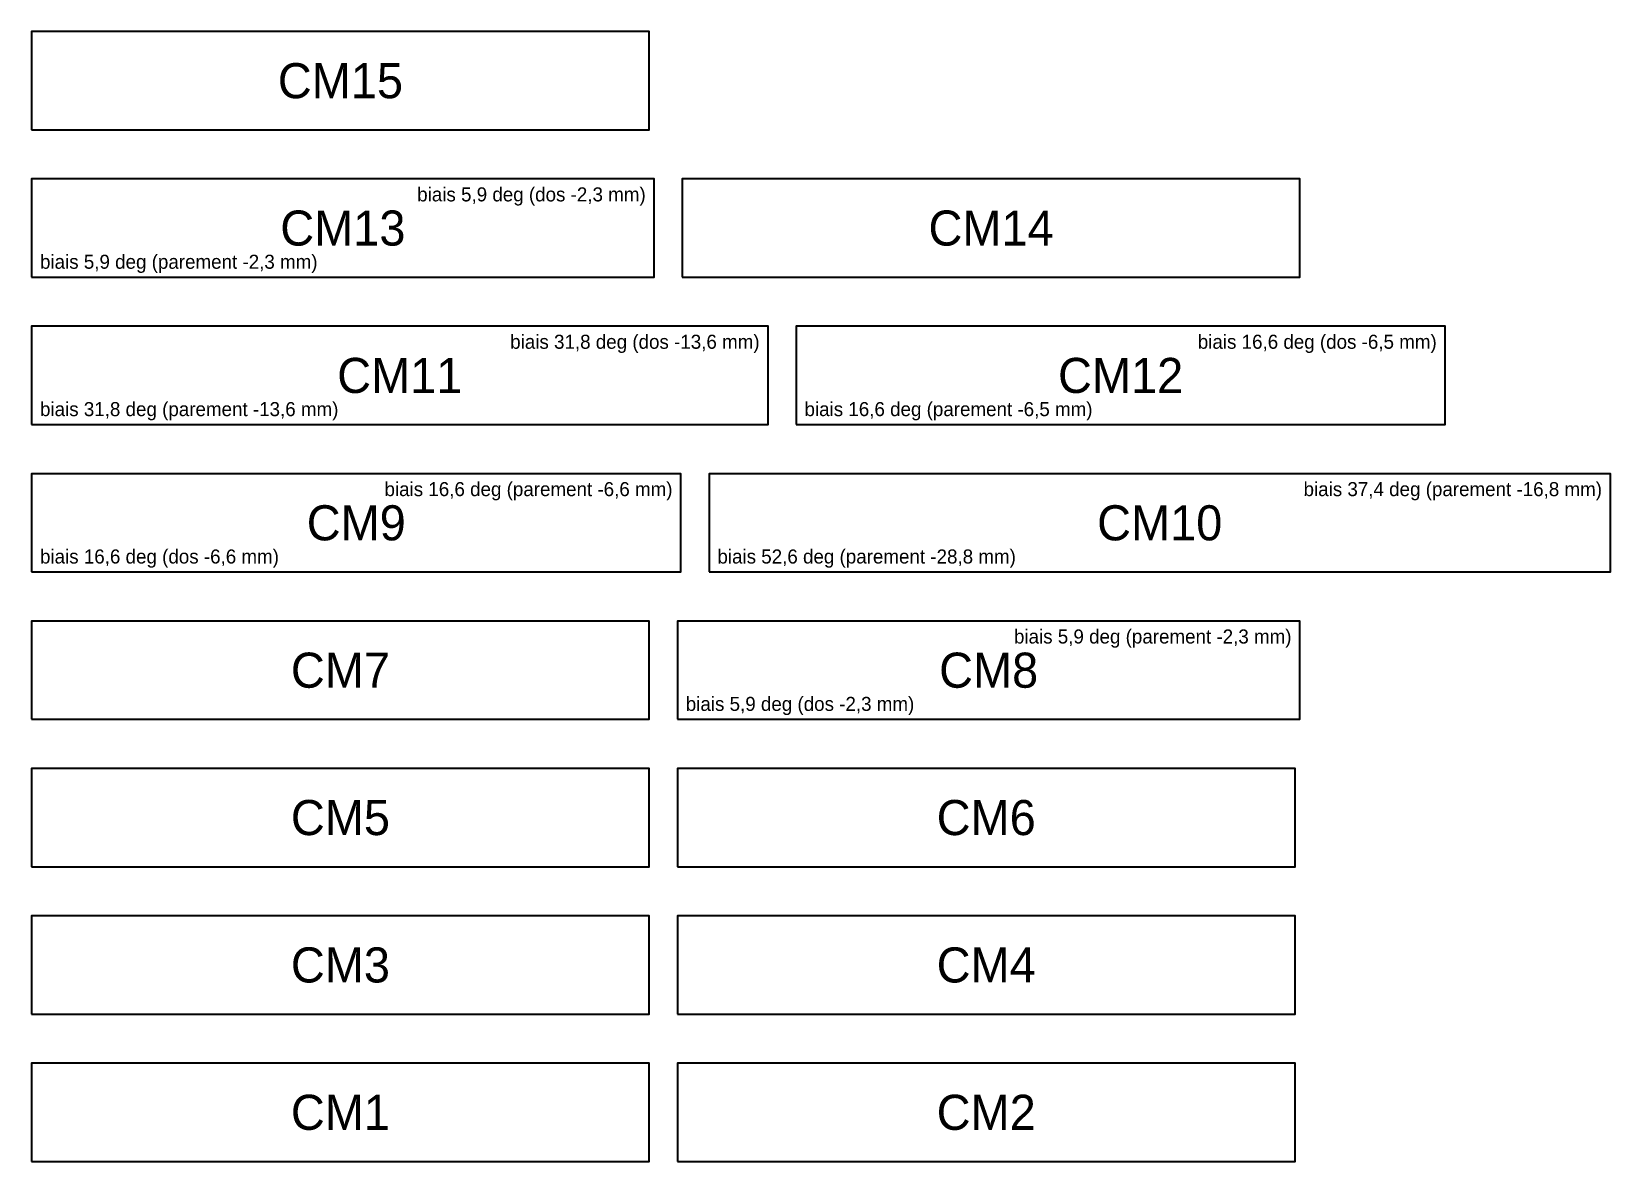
# Model space of a CAD drawing. Header units: millimetres. Extents: x 0 to 2249, y 0 to 1610.
import ezdxf
from ezdxf.enums import TextEntityAlignment as Align

# ---------------------------------------------------------------- set-up
doc = ezdxf.new("R2010")
doc.units = ezdxf.units.MM
doc.layers.add('DECOUPE', color=7, linetype='CONTINUOUS')
doc.layers.add('TEXTE', color=3, linetype='CONTINUOUS')

msp = doc.modelspace()

# ---------------------------------------------------------------- linework, layer by layer
at = {"layer": 'DECOUPE'}
for points in [[(0, 1470), (880, 1470), (880, 1610), (0, 1610)], [(0, 1260), (886.932, 1260), (886.932, 1400), (0, 1400)], [(926.932, 1260), (1806.932, 1260), (1806.932, 1400), (926.932, 1400)], [(0, 1050), (1049.162, 1050), (1049.162, 1190), (0, 1190)], [(1089.162, 1050), (2013.833, 1050), (2013.833, 1190), (1089.162, 1190)], [(0, 840), (925.088, 840), (925.088, 980), (0, 980)], [(965.088, 840), (2249.265, 840), (2249.265, 980), (965.088, 980)], [(0, 630), (880, 630), (880, 770), (0, 770)], [(920, 630), (1806.932, 630), (1806.932, 770), (920, 770)], [(0, 420), (880, 420), (880, 560), (0, 560)], [(920, 420), (1800, 420), (1800, 560), (920, 560)], [(0, 210), (880, 210), (880, 350), (0, 350)], [(920, 210), (1800, 210), (1800, 350), (920, 350)], [(0, 0), (880, 0), (880, 140), (0, 140)], [(920, 0), (1800, 0), (1800, 140), (920, 140)]]:
    msp.add_lwpolyline(points, close=True, dxfattribs=at)

# ---------------------------------------------------------------- texts
at = {"layer": 'TEXTE'}
for s, p in [('CM15', (440, 1540)), ('CM13', (443.466, 1330)), ('CM14', (1366.932, 1330)), ('CM11', (524.581, 1120)), ('CM12', (1551.497, 1120)), ('CM9', (462.544, 910)), ('CM10', (1607.176, 910)), ('CM7', (440, 700)), ('CM8', (1363.466, 700)), ('CM5', (440, 490)), ('CM6', (1360, 490)), ('CM3', (440, 280)), ('CM4', (1360, 280)), ('CM1', (440, 70)), ('CM2', (1360, 70))]:
    msp.add_text(s, height=50, dxfattribs=at).set_placement(p, align=Align.MIDDLE_CENTER)
for s, p in [('biais 5,9 deg (dos -2,3 mm)', (874.932, 1368)), ('biais 31,8 deg (dos -13,6 mm)', (1037.162, 1158)), ('biais 16,6 deg (dos -6,5 mm)', (2001.833, 1158)), ('biais 16,6 deg (parement -6,6 mm)', (913.088, 948)), ('biais 37,4 deg (parement -16,8 mm)', (2237.265, 948)), ('biais 5,9 deg (parement -2,3 mm)', (1794.932, 738))]:
    msp.add_text(s, height=20, dxfattribs=at).set_placement(p, align=Align.RIGHT)
for s, p in [('biais 5,9 deg (parement -2,3 mm)', (12, 1272)), ('biais 31,8 deg (parement -13,6 mm)', (12, 1062)), ('biais 16,6 deg (parement -6,5 mm)', (1101.162, 1062)), ('biais 16,6 deg (dos -6,6 mm)', (12, 852)), ('biais 52,6 deg (parement -28,8 mm)', (977.088, 852)), ('biais 5,9 deg (dos -2,3 mm)', (932, 642))]:
    msp.add_text(s, height=20, dxfattribs=at).set_placement(p)

doc.saveas('drawing.dxf')
